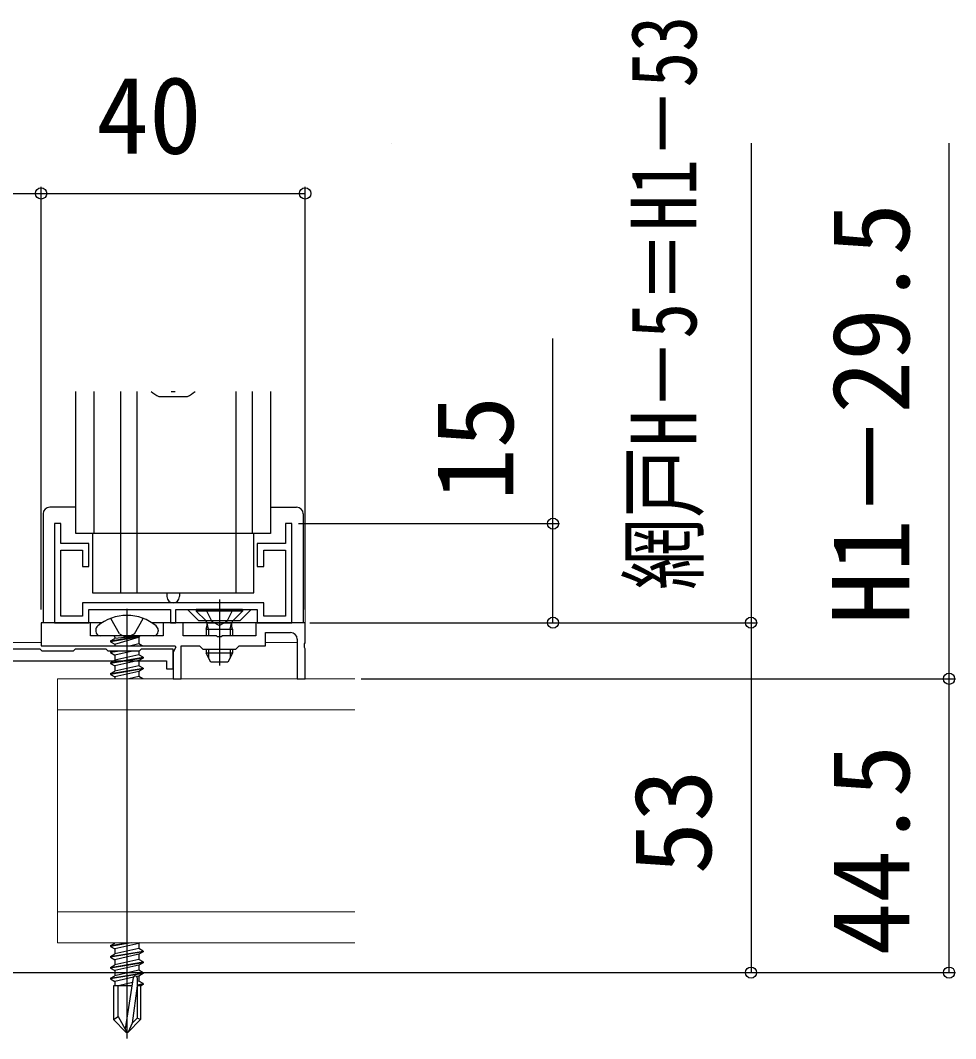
# Model space of a CAD drawing. Units: millimetres, scale not verified. Extents: x -700 to 700, y -1044 to 1037.
# Drawn here: x 11.9 to 153.5, y -468.2 to -314 of the extents above; entities that cross this region are included whole.
import ezdxf
from ezdxf.enums import TextEntityAlignment as Align

# ---------------------------------------------------------------- set-up
doc = ezdxf.new("R2010")
doc.units = ezdxf.units.MM
doc.header["$LTSCALE"] = 6
for name, color, linetype in [('0-3_YKK_11', 7, 'Continuous'), ('0-4_YKK_11E', 7, 'Continuous'), ('0-6_YKK_13', 4, 'Continuous'), ('0-7_YKK_D', 6, 'Continuous')]:
    doc.layers.add(name, color=color, linetype=linetype)
doc.layers.add('0-5_YKK_12', color=2, linetype='Continuous', lineweight=18)
doc.styles.add('ＭＳ ゴシック', font='')
doc.styles.get('ＭＳ ゴシック').set_extended_font_data('MS Gothic')

msp = doc.modelspace()

# ---------------------------------------------------------------- linework, layer by layer
at = {"layer": '0-3_YKK_11'}
msp.add_lwpolyline([(48.75, -402.225), (21.25, -402.225), (21.25, -404.225), (18, -404.225), (18, -394.225), (21.25, -394.225), (21.25, -396.725), (22.25, -396.725), (22.25, -393.225), (18, -393.225), (18, -390.225), (17, -390.225), (17, -405.225), (22.25, -405.225), (22.25, -403.225), (34.6, -403.225), (34.6, -405.225), (35.4, -405.225), (35.4, -403.225), (47.75, -403.225), (47.75, -405.225), (53, -405.225), (53, -390.225), (52, -390.225), (52, -393.225), (47.75, -393.225), (47.75, -396.725), (48.75, -396.725), (48.75, -394.225), (52, -394.225), (52, -404.225), (48.75, -404.225)], close=True, dxfattribs=at)
for points in [[(53.801, -407.725), (53.801, -413.725), (55.001, -413.725), (55.001, -409.184), (54.881, -409), (54.881, -408.45), (55.001, -408.267), (55.001, -405.225), (47.501, -405.225), (47.501, -407.225), (42.459, -407.225), (42.276, -407.345), (41.726, -407.345), (41.543, -407.225), (36.501, -407.225), (36.501, -405.225), (33.501, -405.225), (33.501, -407.225), (28.459, -407.225), (28.276, -407.345), (27.726, -407.345), (27.543, -407.225), (22.501, -407.225), (22.501, -405.225), (15.001, -405.225), (15.001, -408.725)], [(15.001, -408.725), (35.285, -408.725), (35.416, -408.952), (35.001, -409.672), (35.001, -413.725), (36.201, -413.725), (36.201, -408.725), (39.001, -408.725), (39.501, -409.225), (44.501, -409.225), (45.001, -408.725), (49.001, -408.725), (49.001, -406.725), (52.801, -406.725)], [(7.4, -411.025), (34, -411.025), (34, -412.225), (35, -412.225), (35, -409.225), (30.15, -409.225), (29.85, -409.525), (25.15, -409.525), (24.85, -409.225), (20.15, -409.225), (19.85, -409.525), (15.15, -409.525), (14.85, -409.225), (10.15, -409.225)]]:
    msp.add_lwpolyline(points, dxfattribs=at)
msp.add_arc((52.801, -407.725), 1, 0.00001, 89.99999, dxfattribs=at)
at = {"layer": '0-4_YKK_11E'}
msp.add_lwpolyline([(46.814, -403.225), (45.107, -404.932), (38.893, -404.932), (37.186, -403.225)], dxfattribs=at)
at = {"layer": '0-5_YKK_12'}
for p, q in [((54.999, -370.226), (54.999, -408.225)), ((-5, -408.225), (15.001, -408.225)), ((49.001, -408.225), (53.801, -408.225)), ((49.001, -408.226), (53.801, -408.226)), ((54.999, -408.225), (55, -408.225)), ((54.999, -408.226), (55, -408.226)), ((62.5, -413.726), (17.5, -413.726)), ((17.5, -413.726), (17.5, -453.726)), ((17.5, -418.426), (62.5, -418.426)), ((17.5, -449.026), (62.5, -449.026)), ((17.5, -453.726), (62.5, -453.726))]:
    msp.add_line(p, q, dxfattribs=at)
at = {"layer": '0-6_YKK_13'}
for p, q in [((23, -370.215), (23, -391.725)), ((27, -370.215), (27, -391.725)), ((29.5, -370.215), (29.5, -391.725)), ((32.821, -370.975), (37.179, -370.975)), ((44.5, -370.215), (44.5, -391.725)), ((47, -391.725), (47, -370.215)), ((49.75, -370.215), (49.75, -391.725)), ((20.25, -387.725), (16.3, -387.725)), ((49.75, -387.725), (53.7, -387.725)), ((15.3, -388.725), (15.3, -405.225)), ((49.75, -391.725), (20.25, -391.725)), ((22.8, -391.725), (22.8, -400.725)), ((47.2, -391.725), (22.8, -391.725)), ((27, -391.725), (27, -400.725)), ((29.5, -391.725), (29.5, -400.725)), ((44.5, -391.725), (44.5, -400.725)), ((34.05, -400.725), (34.05, -401.225)), ((35.95, -400.725), (35.95, -401.225)), ((42.001, -401.725), (42.001, -411.713)), ((28.001, -403.125), (28.001, -468.225)), ((45.501, -403.225), (38.501, -403.225)), ((45.501, -403.475), (38.501, -403.475)), ((39.951, -403.225), (40.856, -405.04)), ((45.501, -403.475), (44.071, -404.905)), ((45.501, -403.225), (45.501, -403.475)), ((24.234, -405.225), (15.3, -405.225)), ((26.876, -406.925), (25.551, -404.568)), ((29.126, -406.925), (30.451, -404.568)), ((40.126, -405.225), (43.875, -405.225)), ((40.38, -406.225), (40.141, -405.275)), ((40.856, -405.04), (42.001, -405.649)), ((43.622, -406.225), (43.861, -405.275)), ((23.266, -406.363), (23.266, -406.525)), ((26.876, -406.925), (28.001, -407.524)), ((29.126, -406.925), (28.001, -407.524)), ((32.736, -406.363), (32.736, -406.525)), ((40.001, -406.225), (40.141, -405.665)), ((40.001, -406.225), (40.001, -407.225)), ((40.38, -406.225), (40.38, -407.225)), ((43.622, -406.225), (43.622, -407.225)), ((44.001, -406.225), (44.001, -407.225)), ((32.036, -407.225), (23.966, -407.225)), ((29.766, -407.402), (25.529, -408.108)), ((25.529, -407.99), (26.176, -407.617)), ((25.529, -407.99), (25.529, -408.108)), ((25.529, -407.99), (25.529, -408.108)), ((25.529, -408.108), (26.176, -408.482)), ((29.766, -407.284), (26.176, -407.617)), ((26.176, -408.482), (29.766, -407.402)), ((26.176, -407.425), (26.176, -407.617)), ((26.176, -408.482), (26.176, -408.725)), ((29.825, -408.441), (28.564, -408.725)), ((29.825, -407.425), (29.825, -408.441)), ((30.318, -408.725), (29.825, -408.441)), ((25.529, -409.638), (25.725, -409.525)), ((25.529, -409.638), (26.207, -409.525)), ((26.913, -409.525), (25.529, -409.756)), ((25.529, -409.638), (25.529, -409.756)), ((25.529, -409.756), (26.176, -410.13)), ((28.853, -409.525), (26.176, -410.13)), ((29.825, -410.088), (26.176, -410.912)), ((26.176, -410.13), (26.176, -410.912)), ((29.825, -409.508), (29.825, -410.088)), ((30.473, -410.462), (29.825, -410.088)), ((40.001, -409.225), (40.001, -409.825)), ((44.001, -409.825), (40.001, -409.825)), ((40.701, -411.225), (40.001, -409.825)), ((40.38, -409.225), (40.38, -410.583)), ((44.001, -409.825), (43.301, -411.225)), ((43.622, -409.225), (43.622, -410.583)), ((44.001, -409.225), (44.001, -409.825)), ((25.529, -411.286), (30.473, -410.462)), ((30.473, -410.58), (25.529, -411.404)), ((25.529, -411.286), (26.176, -410.912)), ((25.529, -411.286), (25.529, -411.404)), ((25.529, -411.404), (26.176, -411.778)), ((29.825, -411.736), (26.176, -412.56)), ((26.176, -411.778), (26.176, -412.56)), ((29.825, -410.954), (29.825, -411.736)), ((30.473, -412.11), (29.825, -411.736)), ((30.473, -410.462), (30.473, -410.58)), ((43.301, -411.225), (40.701, -411.225)), ((25.529, -412.934), (30.473, -412.11)), ((30.473, -412.228), (25.529, -413.052)), ((25.529, -412.934), (26.176, -412.56)), ((25.529, -412.934), (25.529, -413.052)), ((25.529, -413.052), (26.176, -413.425)), ((29.825, -412.602), (29.825, -413.384)), ((30.473, -412.11), (30.473, -412.228)), ((26.176, -413.425), (26.176, -413.726)), ((28.664, -453.726), (25.529, -454.248)), ((25.529, -454.131), (27.958, -453.726)), ((25.529, -454.131), (26.176, -453.757)), ((25.529, -454.131), (25.529, -454.248)), ((25.529, -454.248), (26.176, -454.622)), ((25.529, -455.779), (30.473, -454.955)), ((26.176, -453.726), (26.176, -453.757)), ((29.825, -454.581), (26.176, -455.405)), ((26.176, -454.622), (26.176, -455.405)), ((29.825, -453.798), (29.825, -454.581)), ((30.473, -454.955), (29.825, -454.581)), ((30.473, -454.955), (30.473, -455.072)), ((30.473, -455.072), (25.529, -455.896)), ((25.529, -455.779), (26.176, -455.405)), ((25.529, -455.779), (25.529, -455.896)), ((25.529, -455.896), (26.176, -456.27)), ((29.825, -456.229), (26.176, -457.053)), ((26.176, -456.27), (26.176, -457.053)), ((29.825, -455.446), (29.825, -456.229)), ((30.473, -456.603), (29.825, -456.229)), ((25.529, -457.427), (30.473, -456.603)), ((30.473, -456.72), (25.529, -457.544)), ((25.529, -457.427), (26.176, -457.053)), ((25.529, -457.427), (25.529, -457.544)), ((25.529, -457.544), (26.176, -457.918)), ((29.825, -457.877), (26.176, -458.701)), ((26.176, -457.918), (26.176, -458.701)), ((29.825, -457.094), (29.825, -457.877)), ((30.473, -458.25), (29.825, -457.877)), ((30.473, -456.603), (30.473, -456.72)), ((25.529, -459.074), (30.473, -458.25)), ((30.473, -458.368), (25.529, -459.192)), ((25.529, -459.074), (26.176, -458.701)), ((25.529, -459.074), (25.529, -459.192)), ((25.529, -459.192), (26.176, -459.566)), ((28.975, -458.934), (26.176, -459.566)), ((26.176, -459.566), (26.176, -460.225)), ((28.966, -458.973), (27.711, -466.724)), ((29.551, -459.02), (29.551, -465.145)), ((29.825, -459.525), (29.551, -459.587)), ((29.825, -458.742), (29.825, -459.525)), ((30.473, -459.898), (29.825, -459.525)), ((30.473, -458.25), (30.473, -458.368)), ((28.764, -460.225), (25.951, -460.225)), ((25.951, -460.225), (25.951, -465.352)), ((26.65, -464.885), (26.65, -460.225)), ((28.841, -459.747), (26.722, -460.225)), ((28.511, -460.225), (28.77, -460.182)), ((29.552, -460.225), (28.795, -465.9)), ((29.551, -460.052), (30.473, -459.898)), ((30.473, -460.016), (29.551, -460.17)), ((30.051, -460.225), (29.552, -460.225)), ((30.473, -460.016), (30.051, -460.26)), ((30.051, -460.225), (30.051, -465.352)), ((30.473, -459.898), (30.473, -460.016)), ((25.951, -465.352), (26.65, -464.885)), ((25.951, -465.352), (27.824, -467.225)), ((26.65, -464.885), (28.001, -467.225)), ((30.051, -465.352), (28.177, -467.225)), ((28.795, -465.9), (29.551, -465.145)), ((30.051, -465.352), (29.551, -465.145)), ((27.824, -467.225), (28.177, -467.225)), ((28.795, -465.9), (28.177, -467.225))]:
    msp.add_line(p, q, dxfattribs=at)
for points in [[(23, -391.725), (20.25, -391.725), (20.25, -370.215)], [(54.7, -388.725), (54.7, -405.225), (31.768, -405.225)], [(22.8, -400.725), (47.2, -400.725), (47.2, -391.725)], [(38.501, -403.225), (38.501, -403.475), (39.931, -404.905)], [(44.051, -403.225), (43.146, -405.04), (42.001, -405.649)], [(40.001, -406.225), (44.001, -406.225), (43.861, -405.665)], [(25.529, -407.99), (29.766, -407.284), (29.766, -407.402)], [(30.473, -410.58), (29.825, -410.954), (26.176, -411.778)], [(30.473, -412.228), (29.825, -412.602), (26.176, -413.425)], [(30.417, -413.726), (29.825, -413.384), (28.311, -413.726)], [(29.95, -453.726), (29.825, -453.798), (26.176, -454.622)], [(30.473, -455.072), (29.825, -455.446), (26.176, -456.27)], [(30.473, -456.72), (29.825, -457.094), (26.176, -457.918)], [(30.473, -458.368), (29.825, -458.742), (29.474, -458.821)]]:
    msp.add_lwpolyline(points, dxfattribs=at)
for centre, radius, start, end in [((35, -366.475), 5, 228.41223, 244.15807), ((35, -366.225), 4, 265.88718, 274.11282), ((35, -366.475), 5, 295.84193, 311.58777), ((16.3, -388.725), 1, 90, 180), ((53.7, -388.725), 1, 0, 90), ((35, -401.275), 0.95, 180, 0), ((28.001, -411.125), 7, 90, 129.12355), ((28.001, -411.125), 7, 50.87645, 90), ((39.365, -405.471), 0.8, 345.96376, 45), ((44.637, -405.471), 0.8, 135, 194.03624), ((24.128, -406.363), 0.862, 129.12355, 180), ((23.966, -406.525), 0.7, 180, 270), ((32.036, -406.525), 0.7, 270, 0), ((31.874, -406.363), 0.862, 360, 50.87645), ((25.976, -407.425), 0.2, 0, 90), ((30.025, -407.425), 0.2, 90, 180), ((29.256, -459.02), 0.294, 90, 170.8071), ((29.256, -459.02), 0.294, 0, 90)]:
    msp.add_arc(centre, radius, start, end, dxfattribs=at)
at = {"layer": '0-7_YKK_D'}
for p, q in [((68.136, -332.589), (68.12, -332.589)), ((122.539, -332.589), (122.539, -405.225)), ((152.539, -413.726), (152.539, -332.589)), ((14.999, -403.226), (14.999, -339.216)), ((14.999, -403.226), (14.999, -339.216)), ((54.999, -403.226), (54.999, -339.216)), ((-5.001, -340.216), (14.999, -340.216)), ((14.999, -340.216), (54.999, -340.216)), ((54, -390.225), (93.539, -390.225)), ((55.7, -405.225), (123.539, -405.225)), ((55.7, -405.225), (123.539, -405.225)), ((58, -405.225), (93.539, -405.225)), ((122.539, -405.225), (122.539, -458.225)), ((63.5, -413.726), (153.539, -413.726)), ((63.5, -413.726), (153.539, -413.726)), ((152.539, -458.225), (152.539, -413.726)), ((-4.301, -458.225), (153.539, -458.225)), ((-3.301, -458.225), (123.539, -458.225))]:
    msp.add_line(p, q, dxfattribs=at)
msp.add_lwpolyline([(92.539, -405.225), (92.539, -390.225), (92.539, -362.189)], dxfattribs=at)
for centre in [(14.999, -340.216), (14.999, -340.216), (54.999, -340.216), (92.539, -390.225), (92.539, -405.225), (122.539, -405.225), (122.539, -405.225), (152.539, -413.726), (152.539, -413.726), (122.539, -458.225), (152.539, -458.225)]:
    msp.add_circle(centre, 0.85, dxfattribs=at)

# ---------------------------------------------------------------- texts
at = {"layer": '0-7_YKK_D', "style": 'ＭＳ ゴシック', "width": 0.8}
msp.add_text('網戸H－5＝H1－53', height=9.971, rotation=90, dxfattribs=at).set_placement((117.264, -400.271), align=Align.BOTTOM_LEFT)
at = {"layer": '0-7_YKK_D', "style": 'ＭＳ ゴシック'}
msp.add_text('40', height=11.73, dxfattribs=at).set_placement((23.363, -337.716), align=Align.BOTTOM_LEFT)
for s, p in [('H1－29.5', (150.039, -405.506)), ('15', (90.039, -386.78)), ('44.5', (150.039, -455.612)), ('53', (120.039, -443.362))]:
    msp.add_text(s, height=11.73, rotation=90, dxfattribs=at).set_placement(p, align=Align.BOTTOM_LEFT)

doc.saveas('drawing.dxf')
